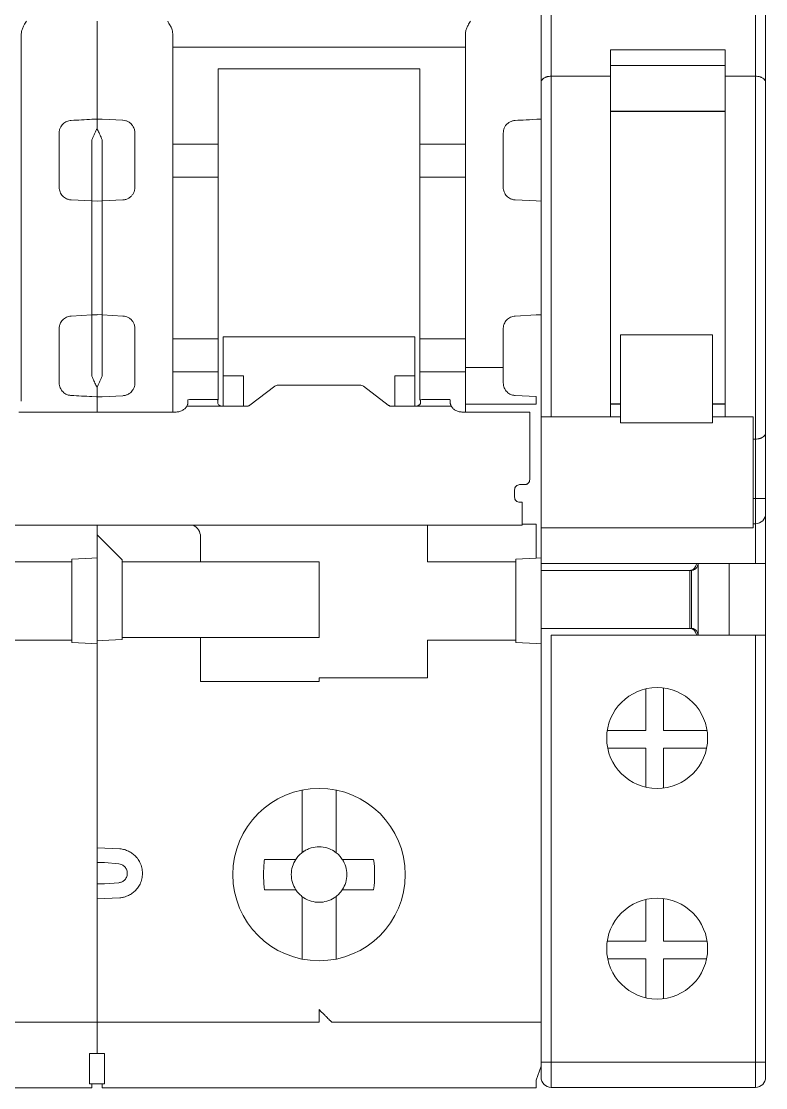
# Model space of a CAD drawing. Header units: millimetres. Extents: x 4137 to 6698, y 1400 to 3585.
# Drawn here: x 4532.62 to 4562.12, y 2976.75 to 3019.04 of the extents above; entities that cross this region are included whole.
import ezdxf

# ---------------------------------------------------------------- set-up
doc = ezdxf.new("R2010")
doc.units = ezdxf.units.MM
doc.layers.add('000-PI-Oprema', color=30, linetype='Continuous', lineweight=5)

msp = doc.modelspace()

# ---------------------------------------------------------------- linework, layer by layer
at = {"layer": '000-PI-Oprema', "color": 0, "linetype": 'ByBlock', "lineweight": 0}
for p, q in [((4553.222, 3016.605), (4553.222, 3043.216)), ((4553.622, 3016.86), (4553.622, 3043.216)), ((4561.722, 3016.86), (4561.722, 3043.216)), ((4562.122, 3043.216), (4562.122, 3016.605)), ((4562.122, 3043.216), (4562.122, 3016.605)), ((4555.972, 3016.86), (4555.972, 3017.901)), ((4560.522, 3017.901), (4555.972, 3017.901)), ((4560.522, 3017.901), (4560.522, 3016.86)), ((4560.522, 3017.285), (4555.972, 3017.285)), ((4553.222, 3003.355), (4553.222, 3016.605)), ((4555.972, 3016.86), (4553.622, 3016.86)), ((4553.622, 3016.86), (4553.622, 3003.355)), ((4555.972, 3016.86), (4555.972, 3003.355)), ((4561.722, 3016.86), (4560.522, 3016.86)), ((4560.522, 3003.355), (4560.522, 3016.86)), ((4561.722, 3002.472), (4561.722, 3016.86)), ((4562.122, 3016.605), (4562.122, 3002.727)), ((4560.522, 3015.472), (4555.972, 3015.472)), ((4560.522, 3015.466), (4555.973, 3015.466)), ((4558.622, 3015.472), (4558.622, 3015.466)), ((4556.372, 3006.607), (4556.372, 3003.109)), ((4560.022, 3006.607), (4556.372, 3006.607)), ((4560.022, 3006.607), (4560.022, 3003.109)), ((4556.373, 3003.86), (4555.972, 3003.86)), ((4555.973, 3003.866), (4556.373, 3003.866)), ((4560.022, 3003.866), (4560.522, 3003.866)), ((4560.522, 3003.86), (4560.022, 3003.86)), ((4553.222, 2977.766), (4553.222, 3003.355)), ((4556.372, 3003.355), (4553.222, 3003.355)), ((4560.022, 3003.109), (4556.372, 3003.109)), ((4561.622, 3003.355), (4560.022, 3003.355)), ((4561.622, 3003.355), (4561.622, 2998.955)), ((4562.122, 3002.727), (4562.122, 3000.116)), ((4561.722, 3002.472), (4561.622, 3002.472)), ((4561.722, 3000.116), (4561.722, 3002.472)), ((4561.622, 3000.116), (4561.722, 3000.116)), ((4562.122, 3000.116), (4561.722, 3000.116)), ((4561.722, 2999.116), (4561.722, 3000.116)), ((4562.122, 3000.116), (4562.122, 2999.516)), ((4562.122, 2999.516), (4562.122, 2997.541)), ((4553.222, 2998.955), (4561.622, 2998.955)), ((4561.622, 2999.116), (4561.722, 2999.116)), ((4561.722, 2997.541), (4561.722, 2999.116)), ((4553.222, 2997.541), (4561.722, 2997.541)), ((4559.449, 2997.541), (4559.449, 2994.691)), ((4560.67, 2997.541), (4560.67, 2994.691)), ((4560.672, 2997.541), (4560.672, 2994.691)), ((4562.122, 2997.541), (4561.722, 2997.541)), ((4562.122, 2997.541), (4562.122, 2994.691)), ((4553.222, 2997.266), (4559.115, 2997.266)), ((4559.115, 2997.266), (4559.187, 2997.266)), ((4559.115, 2997.266), (4559.115, 2994.966)), ((4559.187, 2997.266), (4559.187, 2994.966)), ((4559.201, 2997.266), (4559.187, 2997.266)), ((4559.115, 2994.966), (4553.222, 2994.966)), ((4559.187, 2994.966), (4559.115, 2994.966)), ((4559.201, 2994.966), (4559.187, 2994.966)), ((4553.622, 2994.691), (4561.722, 2994.691)), ((4553.622, 2977.766), (4553.622, 2994.691)), ((4561.722, 2994.691), (4562.122, 2994.691)), ((4561.722, 2977.766), (4561.722, 2994.691)), ((4562.122, 2994.691), (4562.122, 2977.766)), ((4557.371, 2992.564), (4557.371, 2990.916)), ((4558.071, 2992.6), (4558.071, 2990.916)), ((4555.845, 2990.916), (4557.371, 2990.916)), ((4558.071, 2990.916), (4559.8, 2990.916)), ((4557.371, 2990.216), (4555.863, 2990.216)), ((4557.371, 2990.216), (4557.371, 2988.667)), ((4558.071, 2988.631), (4558.071, 2990.216)), ((4559.782, 2990.216), (4558.071, 2990.216)), ((4557.371, 2984.214), (4557.371, 2982.566)), ((4558.071, 2984.25), (4558.071, 2982.566)), ((4555.845, 2982.566), (4557.371, 2982.566)), ((4558.071, 2982.566), (4559.8, 2982.566)), ((4555.863, 2981.866), (4557.371, 2981.866)), ((4557.371, 2981.866), (4557.371, 2980.317)), ((4558.071, 2980.281), (4558.071, 2981.866)), ((4559.782, 2981.866), (4558.071, 2981.866)), ((4553.222, 2977.166), (4553.222, 2977.766)), ((4553.622, 2977.766), (4553.222, 2977.766)), ((4553.622, 2977.766), (4561.722, 2977.766)), ((4553.622, 2976.766), (4553.622, 2977.766)), ((4562.122, 2977.766), (4561.722, 2977.766)), ((4561.722, 2976.766), (4561.722, 2977.766)), ((4562.122, 2977.766), (4562.122, 2977.166)), ((4553.622, 2976.766), (4561.722, 2976.766))]:
    msp.add_line(p, q, dxfattribs=at)
at = {"layer": '000-PI-Oprema', "color": 0, "lineweight": 0}
for p, q in [((4535.622, 3019.036), (4535.622, 3017.794)), ((4535.622, 3017.794), (4535.622, 3015.161)), ((4550.222, 3018.005), (4538.622, 3018.005)), ((4540.422, 3016.334), (4540.422, 3017.159)), ((4548.422, 3017.159), (4540.422, 3017.159)), ((4548.422, 3017.159), (4548.422, 3016.334)), ((4540.422, 3016.334), (4540.422, 3014.17)), ((4548.422, 3014.17), (4548.422, 3016.334)), ((4535.422, 3015.15), (4535.603, 3015.159)), ((4535.668, 3015.16), (4535.64, 3015.161)), ((4535.822, 3015.155), (4535.668, 3015.16)), ((4536.649, 3015.114), (4535.822, 3015.157)), ((4536.649, 3015.114), (4536.649, 3015.108)), ((4553.222, 3014.777), (4553.222, 3011.903)), ((4535.422, 3014.341), (4535.422, 3011.914)), ((4535.822, 3011.912), (4535.822, 3014.343)), ((4538.622, 3014.17), (4540.422, 3014.17)), ((4540.422, 3014.17), (4540.422, 3012.859)), ((4548.422, 3012.859), (4548.422, 3014.17)), ((4548.422, 3014.17), (4550.222, 3014.17)), ((4540.422, 3012.859), (4538.622, 3012.859)), ((4540.422, 3012.859), (4540.422, 3006.447)), ((4548.422, 3006.447), (4548.422, 3012.859)), ((4550.222, 3012.859), (4548.422, 3012.859)), ((4535.422, 3011.914), (4534.596, 3011.957)), ((4535.422, 3011.914), (4535.622, 3011.903)), ((4535.822, 3011.912), (4535.622, 3011.901)), ((4536.649, 3011.955), (4535.822, 3011.912)), ((4552.196, 3011.957), (4553.022, 3011.914)), ((4553.022, 3011.914), (4553.222, 3011.903)), ((4534.596, 3007.35), (4535.422, 3007.393)), ((4535.622, 3007.403), (4535.422, 3007.393)), ((4535.422, 3007.393), (4535.422, 3004.965)), ((4535.622, 3007.405), (4535.822, 3007.395)), ((4535.822, 3007.395), (4536.649, 3007.351)), ((4535.822, 3004.963), (4535.822, 3007.395)), ((4553.022, 3007.393), (4552.196, 3007.35)), ((4553.222, 3007.403), (4553.022, 3007.393)), ((4553.222, 3007.403), (4553.222, 3006.23)), ((4538.622, 3006.447), (4540.422, 3006.447)), ((4540.422, 3006.447), (4540.422, 3005.136)), ((4540.622, 3004.973), (4540.622, 3006.524)), ((4540.622, 3006.524), (4548.222, 3006.524)), ((4548.222, 3006.524), (4548.222, 3004.973)), ((4548.422, 3006.525), (4548.417, 3006.525)), ((4548.422, 3005.136), (4548.422, 3006.447)), ((4548.422, 3006.447), (4550.222, 3006.447)), ((4540.422, 3005.136), (4538.622, 3005.136)), ((4540.422, 3005.136), (4540.422, 3004.033)), ((4548.422, 3004.012), (4548.422, 3005.136)), ((4548.422, 3005.136), (4550.222, 3005.136)), ((4551.722, 3005.303), (4550.222, 3005.303)), ((4540.622, 3004.973), (4541.422, 3004.973)), ((4540.622, 3003.771), (4540.622, 3004.973)), ((4541.422, 3004.973), (4541.422, 3003.771)), ((4547.422, 3004.973), (4548.222, 3004.973)), ((4547.422, 3003.771), (4547.422, 3004.973)), ((4548.222, 3004.973), (4548.222, 3003.771)), ((4541.681, 3003.816), (4542.664, 3004.569)), ((4542.805, 3004.614), (4546.04, 3004.614)), ((4546.181, 3004.569), (4547.164, 3003.816)), ((4535.603, 3004.147), (4535.422, 3004.157)), ((4535.622, 3004.146), (4535.622, 3003.541)), ((4535.668, 3004.146), (4535.822, 3004.151)), ((4535.822, 3004.149), (4536.649, 3004.192)), ((4535.822, 3004.151), (4535.822, 3004.149)), ((4538.622, 3003.824), (4538.622, 3003.541)), ((4539.222, 3003.948), (4539.222, 3004.026)), ((4540.205, 3004.044), (4539.422, 3004.044)), ((4540.405, 3004.026), (4540.405, 3003.948)), ((4548.439, 3003.948), (4548.439, 3004.026)), ((4549.423, 3004.044), (4548.639, 3004.044)), ((4549.623, 3004.026), (4549.623, 3003.948)), ((4550.222, 3003.553), (4550.222, 3003.976)), ((4553.022, 3003.857), (4550.222, 3003.857)), ((4552.196, 3004.2), (4553.022, 3004.157)), ((4532.523, 3003.541), (4538.722, 3003.541)), ((4539.18, 3003.771), (4540.605, 3003.771)), ((4541.54, 3003.771), (4540.605, 3003.771)), ((4548.239, 3003.771), (4547.305, 3003.771)), ((4549.664, 3003.771), (4548.239, 3003.771)), ((4550.123, 3003.541), (4552.772, 3003.541)), ((4552.772, 3003.541), (4552.772, 3002.929)), ((4552.772, 3000.863), (4552.772, 3002.272)), ((4552.172, 3000.464), (4552.172, 3000.165)), ((4552.572, 3000.664), (4552.372, 3000.664)), ((4553.222, 3000.27), (4553.222, 3000.103)), ((4552.372, 2999.966), (4552.472, 2999.966)), ((4552.472, 2999.877), (4552.472, 2999.966)), ((4553.222, 2999.953), (4553.222, 2997.756)), ((4522.872, 2999.056), (4548.372, 2999.056)), ((4535.622, 2999.056), (4535.622, 2998.679)), ((4548.372, 2999.055), (4552.473, 2999.055)), ((4548.722, 2999.055), (4548.722, 2997.603)), ((4553.022, 2999.103), (4552.472, 2999.103)), ((4553.022, 2999.103), (4553.022, 2997.745)), ((4535.622, 2998.679), (4535.822, 2998.479)), ((4535.622, 2997.756), (4535.622, 2998.679)), ((4535.822, 2998.479), (4536.622, 2997.679)), ((4539.722, 2997.603), (4539.722, 2998.603)), ((4531.522, 2997.603), (4534.622, 2997.603)), ((4534.622, 2997.703), (4535.422, 2997.745)), ((4534.622, 2997.703), (4534.622, 2997.603)), ((4534.622, 2997.603), (4534.622, 2994.503)), ((4535.622, 2997.756), (4535.422, 2997.745)), ((4535.622, 2997.756), (4535.622, 2994.503)), ((4536.622, 2997.679), (4536.622, 2997.603)), ((4536.622, 2997.603), (4539.722, 2997.603)), ((4536.622, 2997.603), (4536.622, 2994.603)), ((4540.122, 2997.603), (4539.722, 2997.603)), ((4544.422, 2997.603), (4540.122, 2997.603)), ((4544.422, 2994.603), (4544.422, 2997.603)), ((4549.122, 2997.603), (4548.722, 2997.603)), ((4549.122, 2997.603), (4552.222, 2997.603)), ((4552.222, 2997.703), (4553.022, 2997.745)), ((4552.222, 2997.603), (4552.222, 2997.703)), ((4552.222, 2994.503), (4552.222, 2997.603)), ((4553.222, 2997.756), (4553.022, 2997.745)), ((4553.222, 2997.756), (4553.222, 2994.351)), ((4562.122, 2995.503), (4562.117, 2995.508)), ((4553.227, 2995.303), (4553.222, 2995.303)), ((4534.622, 2994.503), (4531.522, 2994.503)), ((4534.622, 2994.403), (4534.622, 2994.503)), ((4535.622, 2994.475), (4535.622, 2994.503)), ((4535.622, 2994.475), (4535.822, 2994.485)), ((4536.622, 2994.527), (4535.822, 2994.485)), ((4536.622, 2994.603), (4536.622, 2994.527)), ((4539.722, 2994.603), (4536.622, 2994.603)), ((4539.722, 2992.853), (4539.722, 2994.603)), ((4539.722, 2994.603), (4540.122, 2994.603)), ((4540.122, 2994.603), (4544.422, 2994.603)), ((4549.122, 2994.503), (4548.722, 2994.503)), ((4548.722, 2993.003), (4548.722, 2994.503)), ((4549.122, 2994.503), (4552.222, 2994.503)), ((4552.222, 2994.403), (4552.222, 2994.503)), ((4535.422, 2994.361), (4534.622, 2994.403)), ((4535.422, 2994.361), (4535.622, 2994.351)), ((4535.622, 2994.475), (4535.622, 2994.351)), ((4535.622, 2986.58), (4535.622, 2994.351)), ((4553.022, 2994.361), (4552.222, 2994.403)), ((4553.222, 2994.351), (4553.022, 2994.361)), ((4553.222, 2994.351), (4553.222, 2980.203)), ((4544.422, 2992.853), (4539.722, 2992.853)), ((4544.422, 2993.003), (4544.422, 2992.853)), ((4544.422, 2993.003), (4548.722, 2993.003)), ((4553.222, 2990.703), (4553.227, 2990.703)), ((4562.117, 2990.498), (4562.122, 2990.503)), ((4543.747, 2988.554), (4543.747, 2988.479)), ((4543.747, 2988.479), (4543.747, 2986.359)), ((4545.097, 2988.479), (4545.097, 2988.554)), ((4545.097, 2986.072), (4545.097, 2988.479)), ((4535.622, 2986.58), (4535.622, 2983.927)), ((4536.532, 2986.224), (4535.622, 2986.263)), ((4535.922, 2985.676), (4536.48, 2985.627)), ((4542.259, 2985.803), (4543.116, 2985.803)), ((4546.586, 2985.803), (4545.729, 2985.803)), ((4535.922, 2984.831), (4536.48, 2984.88)), ((4543.116, 2984.603), (4542.259, 2984.603)), ((4546.586, 2984.603), (4545.729, 2984.603)), ((4535.622, 2984.244), (4536.532, 2984.282)), ((4535.622, 2980.203), (4535.622, 2983.927)), ((4543.747, 2984.047), (4543.747, 2981.927)), ((4545.097, 2981.927), (4545.097, 2984.047)), ((4543.747, 2981.927), (4543.747, 2981.852)), ((4545.097, 2981.852), (4545.097, 2981.927)), ((4535.622, 2980.203), (4535.622, 2978.103)), ((4553.222, 2980.203), (4553.222, 2977.603)), ((4535.622, 2979.353), (4527.322, 2979.353)), ((4544.422, 2979.353), (4535.622, 2979.353)), ((4553.222, 2979.353), (4544.922, 2979.353)), ((4535.922, 2978.103), (4535.322, 2978.103)), ((4553.222, 2977.603), (4553.022, 2977.053)), ((4535.422, 2976.753), (4530.642, 2976.753)), ((4535.422, 2976.903), (4535.322, 2976.903)), ((4535.822, 2976.903), (4535.422, 2976.903)), ((4535.922, 2976.903), (4535.822, 2976.903)), ((4540.622, 2976.753), (4535.822, 2976.753)), ((4540.622, 2976.753), (4548.242, 2976.753)), ((4553.022, 2976.753), (4548.242, 2976.753))]:
    msp.add_line(p, q, dxfattribs=at)
at = {"layer": '000-PI-Oprema', "color": 0, "linetype": 'ByBlock', "lineweight": 0}
for centre in [(4557.822, 2990.616), (4557.822, 2982.266)]:
    msp.add_circle(centre, 2, dxfattribs=at)
at = {"layer": '000-PI-Oprema', "color": 0, "lineweight": 0}
msp.add_circle((4544.422, 2985.203), 3.418, dxfattribs=at)
at = {"layer": '000-PI-Oprema', "color": 0, "linetype": 'ByBlock', "lineweight": 0}
for centre, start, end in [((4561.722, 2999.516), 270, 0), ((4553.622, 2977.166), 180, 270), ((4561.722, 2977.166), 270, 0)]:
    msp.add_arc(centre, 0.4, start, end, dxfattribs=at)
at = {"layer": '000-PI-Oprema', "color": 0, "lineweight": 0}
for centre, radius, start, end in [((4539.222, 2998.603), 0.5, 0, 64.7859), ((4544.422, 2985.203), 1.1, 123.0557, 133.0681), ((4544.422, 2985.203), 1.1, 46.9319, 56.9443), ((4544.422, 2985.203), 1.1, 136.9319, 146.9443), ((4544.422, 2985.203), 1.1, 135, 136.9319), ((4544.422, 2985.203), 1.1, 133.0681, 135), ((4544.422, 2985.203), 1.1, 45, 46.9319), ((4544.422, 2985.203), 1.1, 43.0681, 45), ((4544.422, 2985.203), 1.1, 33.0557, 43.0681), ((4544.422, 2985.203), 1.1, 213.0557, 223.0681), ((4544.422, 2985.203), 1.1, 223.0681, 225), ((4544.422, 2985.203), 1.1, 225, 226.9319), ((4544.422, 2985.203), 1.1, 226.9319, 236.9443), ((4544.422, 2985.203), 1.1, 303.0557, 313.0681), ((4544.422, 2985.203), 1.1, 313.0681, 315), ((4544.422, 2985.203), 1.1, 315, 316.9319), ((4544.422, 2985.203), 1.1, 316.9319, 326.9443)]:
    msp.add_arc(centre, radius, start, end, dxfattribs=at)
for points, knots in [([(4532.622, 3018.546), (4532.623, 3018.567), (4532.626, 3018.611), (4532.64, 3018.677), (4532.662, 3018.743), (4532.691, 3018.81), (4532.742, 3018.909), (4532.789, 3018.984), (4532.822, 3019.036)], [0, 0, 0, 0, 0.117446, 0.242847, 0.378002, 0.506391, 0.652474, 1, 1, 1, 1]), ([(4538.422, 3019.036), (4538.456, 3018.983), (4538.503, 3018.909), (4538.555, 3018.809), (4538.588, 3018.732), (4538.616, 3018.645), (4538.62, 3018.578), (4538.622, 3018.546)], [0, 0, 0, 0, 0.350596, 0.493868, 0.625405, 0.821427, 1, 1, 1, 1]), ([(4550.222, 3018.546), (4550.223, 3018.567), (4550.226, 3018.611), (4550.24, 3018.677), (4550.262, 3018.743), (4550.291, 3018.81), (4550.342, 3018.909), (4550.389, 3018.984), (4550.422, 3019.036)], [0, 0, 0, 0, 0.117336, 0.242611, 0.377617, 0.505972, 0.652001, 1, 1, 1, 1]), ([(4553.222, 3019.036), (4553.222, 3019.004), (4553.222, 3018.94), (4553.222, 3018.844), (4553.222, 3018.749), (4553.222, 3018.622), (4553.222, 3018.465), (4553.222, 3018.289), (4553.222, 3018.129), (4553.222, 3017.992), (4553.222, 3017.877), (4553.222, 3017.822), (4553.222, 3017.794)], [0, 0, 0, 0, 0.061391, 0.122427, 0.18342, 0.24468, 0.372209, 0.500076, 0.627605, 0.755472, 0.877481, 1, 1, 1, 1]), ([(4532.622, 3018.392), (4532.622, 3018.402), (4532.622, 3018.421), (4532.622, 3018.457), (4532.622, 3018.498), (4532.622, 3018.53), (4532.622, 3018.546)], [0, 0, 0, 0, 0.251193, 0.5, 0.748807, 1, 1, 1, 1]), ([(4532.622, 3015.33), (4532.622, 3015.414), (4532.622, 3015.58), (4532.622, 3015.822), (4532.622, 3016.056), (4532.622, 3016.284), (4532.622, 3016.504), (4532.622, 3016.717), (4532.622, 3016.922), (4532.622, 3017.186), (4532.622, 3017.496), (4532.622, 3017.832), (4532.622, 3018.135), (4532.622, 3018.306), (4532.622, 3018.392)], [0, 0, 0, 0, 0.062754, 0.125301, 0.187708, 0.250043, 0.312375, 0.374772, 0.437302, 0.500033, 0.625237, 0.749935, 0.874674, 1, 1, 1, 1]), ([(4538.622, 3018.546), (4538.622, 3018.53), (4538.622, 3018.498), (4538.622, 3018.457), (4538.622, 3018.421), (4538.622, 3018.402), (4538.622, 3018.392)], [0, 0, 0, 0, 0.251193, 0.5, 0.748807, 1, 1, 1, 1]), ([(4538.622, 3018.392), (4538.622, 3018.352), (4538.622, 3018.271), (4538.622, 3018.14), (4538.622, 3018), (4538.622, 3017.852), (4538.622, 3017.696), (4538.622, 3017.532), (4538.622, 3017.36), (4538.622, 3017.119), (4538.622, 3016.8), (4538.622, 3016.389), (4538.622, 3015.952), (4538.622, 3015.639), (4538.622, 3015.482)], [0, 0, 0, 0, 0.062736, 0.125281, 0.187695, 0.250043, 0.312387, 0.374792, 0.437318, 0.500031, 0.625212, 0.749931, 0.874692, 1, 1, 1, 1]), ([(4550.222, 3018.392), (4550.222, 3018.402), (4550.222, 3018.421), (4550.222, 3018.457), (4550.222, 3018.498), (4550.222, 3018.53), (4550.222, 3018.546)], [0, 0, 0, 0, 0.251193, 0.5, 0.748807, 1, 1, 1, 1]), ([(4550.222, 3015.33), (4550.222, 3015.414), (4550.222, 3015.58), (4550.222, 3015.822), (4550.222, 3016.056), (4550.222, 3016.284), (4550.222, 3016.504), (4550.222, 3016.717), (4550.222, 3016.922), (4550.222, 3017.186), (4550.222, 3017.496), (4550.222, 3017.832), (4550.222, 3018.135), (4550.222, 3018.306), (4550.222, 3018.392)], [0, 0, 0, 0, 0.062754, 0.125301, 0.187708, 0.250043, 0.312375, 0.374772, 0.437302, 0.500033, 0.625237, 0.749935, 0.874674, 1, 1, 1, 1]), ([(4553.222, 3017.794), (4553.222, 3017.757), (4553.222, 3017.684), (4553.222, 3017.564), (4553.222, 3017.438), (4553.222, 3017.303), (4553.222, 3017.162), (4553.222, 3017.013), (4553.222, 3016.857), (4553.222, 3016.639), (4553.222, 3016.35), (4553.222, 3015.978), (4553.222, 3015.583), (4553.222, 3015.3), (4553.222, 3015.159)], [0, 0, 0, 0, 0.062728, 0.125272, 0.18769, 0.250045, 0.312396, 0.374803, 0.437328, 0.500029, 0.625194, 0.749922, 0.874696, 1, 1, 1, 1]), ([(4532.622, 3013.937), (4532.622, 3014.008), (4532.622, 3014.15), (4532.622, 3014.358), (4532.622, 3014.562), (4532.622, 3014.761), (4532.622, 3014.956), (4532.622, 3015.146), (4532.622, 3015.269), (4532.622, 3015.33)], [0, 0, 0, 0, 0.143512, 0.28637, 0.428834, 0.571166, 0.71363, 0.856488, 1, 1, 1, 1]), ([(4538.622, 3015.482), (4538.622, 3015.418), (4538.622, 3015.291), (4538.622, 3015.092), (4538.622, 3014.889), (4538.622, 3014.682), (4538.622, 3014.47), (4538.622, 3014.253), (4538.622, 3014.031), (4538.622, 3013.88), (4538.622, 3013.805)], [0, 0, 0, 0, 0.12575, 0.250858, 0.375537, 0.5, 0.624463, 0.749142, 0.87425, 1, 1, 1, 1]), ([(4550.222, 3013.937), (4550.222, 3014.008), (4550.222, 3014.15), (4550.222, 3014.358), (4550.222, 3014.562), (4550.222, 3014.761), (4550.222, 3014.956), (4550.222, 3015.146), (4550.222, 3015.269), (4550.222, 3015.33)], [0, 0, 0, 0, 0.143512, 0.28637, 0.428834, 0.571166, 0.71363, 0.856488, 1, 1, 1, 1]), ([(4534.122, 3014.607), (4534.123, 3014.63), (4534.125, 3014.675), (4534.139, 3014.741), (4534.165, 3014.815), (4534.208, 3014.893), (4534.271, 3014.967), (4534.344, 3015.026), (4534.425, 3015.069), (4534.509, 3015.098), (4534.567, 3015.104), (4534.596, 3015.106)], [0, 0, 0, 0, 0.093221, 0.185813, 0.279137, 0.41434, 0.546905, 0.668022, 0.785627, 0.893606, 1, 1, 1, 1]), ([(4535.422, 3014.341), (4535.435, 3014.373), (4535.462, 3014.442), (4535.508, 3014.548), (4535.563, 3014.664), (4535.602, 3014.738), (4535.622, 3014.777)], [0, 0, 0, 0, 0.193415, 0.424448, 0.693252, 1, 1, 1, 1]), ([(4535.822, 3014.343), (4535.81, 3014.375), (4535.785, 3014.438), (4535.746, 3014.529), (4535.706, 3014.616), (4535.664, 3014.7), (4535.637, 3014.752), (4535.622, 3014.778)], [0, 0, 0, 0, 0.194202, 0.390464, 0.589612, 0.792498, 1, 1, 1, 1]), ([(4537.122, 3014.616), (4537.122, 3014.639), (4537.12, 3014.684), (4537.106, 3014.75), (4537.08, 3014.823), (4537.038, 3014.9), (4536.968, 3014.982), (4536.876, 3015.051), (4536.765, 3015.1), (4536.686, 3015.109), (4536.649, 3015.114)], [0, 0, 0, 0, 0.092601, 0.18543, 0.278489, 0.413813, 0.545287, 0.709927, 0.860804, 1, 1, 1, 1]), ([(4552.196, 3015.106), (4552.178, 3015.105), (4552.14, 3015.102), (4552.085, 3015.089), (4552.029, 3015.07), (4551.974, 3015.043), (4551.922, 3015.009), (4551.867, 3014.962), (4551.81, 3014.895), (4551.761, 3014.808), (4551.728, 3014.709), (4551.724, 3014.641), (4551.722, 3014.607)], [0, 0, 0, 0, 0.067869, 0.138425, 0.211987, 0.288836, 0.369219, 0.453352, 0.573685, 0.721104, 0.860335, 1, 1, 1, 1]), ([(4551.722, 3014.607), (4551.722, 3014.541), (4551.722, 3014.41), (4551.722, 3014.209), (4551.722, 3014.072), (4551.722, 3014.004)], [0, 0, 0, 0, 0.333419, 0.666581, 1, 1, 1, 1]), ([(4532.622, 3005.37), (4532.622, 3005.484), (4532.622, 3005.711), (4532.622, 3006.057), (4532.622, 3006.405), (4532.622, 3006.755), (4532.622, 3007.108), (4532.622, 3007.705), (4532.622, 3008.553), (4532.622, 3009.653), (4532.622, 3010.753), (4532.622, 3011.72), (4532.622, 3012.552), (4532.622, 3013.252), (4532.622, 3013.708), (4532.622, 3013.937)], [0, 0, 0, 0, 0.041431, 0.082793, 0.124119, 0.165441, 0.206793, 0.248207, 0.374079, 0.500012, 0.625883, 0.751817, 0.834548, 0.917188, 1, 1, 1, 1]), ([(4550.222, 3005.37), (4550.222, 3005.484), (4550.222, 3005.711), (4550.222, 3006.057), (4550.222, 3006.405), (4550.222, 3006.755), (4550.222, 3007.108), (4550.222, 3007.705), (4550.222, 3008.553), (4550.222, 3009.653), (4550.222, 3010.753), (4550.222, 3011.72), (4550.222, 3012.552), (4550.222, 3013.252), (4550.222, 3013.708), (4550.222, 3013.937)], [0, 0, 0, 0, 0.041431, 0.082793, 0.124119, 0.165441, 0.206793, 0.248207, 0.374079, 0.500012, 0.625883, 0.751817, 0.834548, 0.917188, 1, 1, 1, 1]), ([(4551.722, 3014.004), (4551.722, 3013.902), (4551.722, 3013.699), (4551.722, 3013.392), (4551.722, 3013.082), (4551.722, 3012.77), (4551.722, 3012.561), (4551.722, 3012.456)], [0, 0, 0, 0, 0.200123, 0.400061, 0.599939, 0.799877, 1, 1, 1, 1]), ([(4538.622, 3013.805), (4538.622, 3013.694), (4538.622, 3013.472), (4538.622, 3013.137), (4538.622, 3012.799), (4538.622, 3012.459), (4538.622, 3012.117), (4538.622, 3011.538), (4538.622, 3010.717), (4538.622, 3009.653), (4538.622, 3008.589), (4538.622, 3007.653), (4538.622, 3006.847), (4538.622, 3006.168), (4538.622, 3005.724), (4538.622, 3005.502)], [0, 0, 0, 0, 0.041447, 0.082829, 0.124176, 0.16552, 0.206891, 0.248321, 0.374134, 0.500011, 0.625824, 0.751702, 0.834467, 0.91715, 1, 1, 1, 1]), ([(4534.596, 3011.957), (4534.575, 3011.959), (4534.534, 3011.962), (4534.473, 3011.978), (4534.404, 3012.004), (4534.331, 3012.046), (4534.259, 3012.108), (4534.2, 3012.183), (4534.156, 3012.268), (4534.128, 3012.36), (4534.124, 3012.424), (4534.122, 3012.456)], [0, 0, 0, 0, 0.082209, 0.16366, 0.245689, 0.369303, 0.493372, 0.618767, 0.744744, 0.872104, 1, 1, 1, 1]), ([(4536.649, 3011.955), (4536.669, 3011.957), (4536.71, 3011.96), (4536.771, 3011.976), (4536.829, 3011.998), (4536.885, 3012.027), (4536.937, 3012.064), (4536.996, 3012.118), (4537.058, 3012.2), (4537.111, 3012.317), (4537.119, 3012.407), (4537.122, 3012.454)], [0, 0, 0, 0, 0.080411, 0.161533, 0.243405, 0.326066, 0.409552, 0.493901, 0.642123, 0.810797, 1, 1, 1, 1]), ([(4552.196, 3011.957), (4552.175, 3011.959), (4552.134, 3011.962), (4552.073, 3011.978), (4552.004, 3012.004), (4551.931, 3012.046), (4551.859, 3012.108), (4551.8, 3012.183), (4551.756, 3012.268), (4551.728, 3012.36), (4551.724, 3012.424), (4551.722, 3012.456)], [0, 0, 0, 0, 0.082209, 0.16366, 0.245689, 0.369303, 0.493372, 0.618767, 0.744744, 0.872104, 1, 1, 1, 1]), ([(4535.422, 3011.914), (4535.422, 3011.807), (4535.422, 3011.593), (4535.422, 3011.271), (4535.422, 3010.949), (4535.422, 3010.626), (4535.422, 3010.302), (4535.422, 3009.978), (4535.422, 3009.572), (4535.422, 3009.085), (4535.422, 3008.519), (4535.422, 3007.954), (4535.422, 3007.58), (4535.422, 3007.393)], [0, 0, 0, 0, 0.071556, 0.142997, 0.214365, 0.285706, 0.357065, 0.428486, 0.500013, 0.625062, 0.749916, 0.874816, 1, 1, 1, 1]), ([(4553.222, 3011.903), (4553.222, 3011.797), (4553.222, 3011.584), (4553.222, 3011.264), (4553.222, 3010.944), (4553.222, 3010.622), (4553.222, 3010.3), (4553.222, 3009.977), (4553.222, 3009.572), (4553.222, 3009.087), (4553.222, 3008.523), (4553.222, 3007.961), (4553.222, 3007.589), (4553.222, 3007.403)], [0, 0, 0, 0, 0.071572, 0.143012, 0.214372, 0.285701, 0.357051, 0.428472, 0.500015, 0.625079, 0.749917, 0.8748, 1, 1, 1, 1]), ([(4534.122, 3006.85), (4534.123, 3006.872), (4534.125, 3006.914), (4534.137, 3006.977), (4534.161, 3007.047), (4534.2, 3007.123), (4534.259, 3007.198), (4534.331, 3007.26), (4534.413, 3007.307), (4534.502, 3007.34), (4534.565, 3007.346), (4534.596, 3007.35)], [0, 0, 0, 0, 0.085573, 0.170275, 0.255463, 0.381339, 0.506835, 0.630803, 0.754517, 0.877108, 1, 1, 1, 1]), ([(4537.122, 3006.852), (4537.121, 3006.876), (4537.119, 3006.924), (4537.104, 3006.991), (4537.082, 3007.053), (4537.053, 3007.108), (4537.021, 3007.156), (4536.968, 3007.217), (4536.888, 3007.282), (4536.773, 3007.336), (4536.69, 3007.346), (4536.649, 3007.351)], [0, 0, 0, 0, 0.097376, 0.189595, 0.276665, 0.358598, 0.435408, 0.507112, 0.674555, 0.83875, 1, 1, 1, 1]), ([(4551.722, 3006.85), (4551.723, 3006.872), (4551.725, 3006.914), (4551.737, 3006.977), (4551.761, 3007.047), (4551.8, 3007.123), (4551.859, 3007.198), (4551.931, 3007.26), (4552.013, 3007.307), (4552.102, 3007.34), (4552.165, 3007.346), (4552.196, 3007.35)], [0, 0, 0, 0, 0.085573, 0.170275, 0.255463, 0.381339, 0.506835, 0.630803, 0.754517, 0.877108, 1, 1, 1, 1]), ([(4551.722, 3006.85), (4551.722, 3006.745), (4551.722, 3006.536), (4551.722, 3006.224), (4551.722, 3005.915), (4551.722, 3005.607), (4551.722, 3005.404), (4551.722, 3005.303)], [0, 0, 0, 0, 0.200123, 0.400061, 0.599939, 0.799877, 1, 1, 1, 1]), ([(4553.222, 3006.253), (4553.222, 3006.239), (4553.222, 3006.211), (4553.222, 3005.989), (4553.222, 3005.641), (4553.222, 3005.183), (4553.222, 3004.801), (4553.222, 3004.529)], [0, 0, 0, 0, 0.201961, 0.403921, 0.605881, 0.807842, 1, 1, 1, 1]), ([(4538.622, 3005.502), (4538.622, 3005.426), (4538.622, 3005.275), (4538.622, 3005.054), (4538.622, 3004.837), (4538.622, 3004.624), (4538.622, 3004.417), (4538.622, 3004.214), (4538.622, 3004.016), (4538.622, 3003.888), (4538.622, 3003.824)], [0, 0, 0, 0, 0.12575, 0.250858, 0.375537, 0.5, 0.624463, 0.749142, 0.87425, 1, 1, 1, 1]), ([(4532.622, 3003.976), (4532.622, 3004.037), (4532.622, 3004.16), (4532.622, 3004.35), (4532.622, 3004.545), (4532.622, 3004.744), (4532.622, 3004.948), (4532.622, 3005.156), (4532.622, 3005.298), (4532.622, 3005.37)], [0, 0, 0, 0, 0.143512, 0.28637, 0.428834, 0.571166, 0.71363, 0.856488, 1, 1, 1, 1]), ([(4550.222, 3003.976), (4550.222, 3004.037), (4550.222, 3004.16), (4550.222, 3004.35), (4550.222, 3004.545), (4550.222, 3004.744), (4550.222, 3004.948), (4550.222, 3005.156), (4550.222, 3005.298), (4550.222, 3005.37)], [0, 0, 0, 0, 0.143512, 0.28637, 0.428834, 0.571166, 0.71363, 0.856488, 1, 1, 1, 1]), ([(4551.722, 3005.303), (4551.722, 3005.234), (4551.722, 3005.098), (4551.722, 3004.896), (4551.722, 3004.765), (4551.722, 3004.699)], [0, 0, 0, 0, 0.333419, 0.666581, 1, 1, 1, 1]), ([(4534.596, 3004.2), (4534.577, 3004.202), (4534.539, 3004.205), (4534.482, 3004.218), (4534.417, 3004.241), (4534.344, 3004.28), (4534.271, 3004.34), (4534.208, 3004.414), (4534.16, 3004.501), (4534.128, 3004.597), (4534.124, 3004.665), (4534.122, 3004.699)], [0, 0, 0, 0, 0.070996, 0.142095, 0.214573, 0.332083, 0.453298, 0.585758, 0.72107, 0.860537, 1, 1, 1, 1]), ([(4535.422, 3004.965), (4535.435, 3004.934), (4535.46, 3004.87), (4535.499, 3004.779), (4535.539, 3004.692), (4535.58, 3004.607), (4535.608, 3004.556), (4535.622, 3004.529)], [0, 0, 0, 0, 0.1942, 0.390457, 0.5896, 0.792488, 1, 1, 1, 1]), ([(4535.822, 3004.963), (4535.81, 3004.932), (4535.783, 3004.863), (4535.737, 3004.757), (4535.682, 3004.641), (4535.643, 3004.567), (4535.622, 3004.528)], [0, 0, 0, 0, 0.193384, 0.424408, 0.693222, 1, 1, 1, 1]), ([(4536.649, 3004.192), (4536.667, 3004.194), (4536.705, 3004.197), (4536.761, 3004.21), (4536.817, 3004.23), (4536.871, 3004.256), (4536.924, 3004.291), (4536.981, 3004.34), (4537.044, 3004.414), (4537.091, 3004.507), (4537.118, 3004.604), (4537.121, 3004.661), (4537.122, 3004.69)], [0, 0, 0, 0, 0.068374, 0.139376, 0.213318, 0.290476, 0.371092, 0.45538, 0.587276, 0.76147, 0.88059, 1, 1, 1, 1]), ([(4552.196, 3004.2), (4552.177, 3004.202), (4552.139, 3004.205), (4552.082, 3004.218), (4552.017, 3004.241), (4551.944, 3004.28), (4551.871, 3004.34), (4551.808, 3004.414), (4551.76, 3004.501), (4551.728, 3004.597), (4551.724, 3004.665), (4551.722, 3004.699)], [0, 0, 0, 0, 0.070997, 0.142096, 0.214572, 0.332081, 0.453288, 0.585757, 0.721078, 0.860541, 1, 1, 1, 1]), ([(4539.222, 3003.898), (4539.222, 3003.889), (4539.221, 3003.872), (4539.213, 3003.841), (4539.2, 3003.807), (4539.187, 3003.783), (4539.18, 3003.771)], [0, 0, 0, 0, 0.256458, 0.506841, 0.753776, 1, 1, 1, 1]), ([(4539.222, 3004.026), (4539.222, 3004.031), (4539.244, 3004.035), (4539.318, 3004.042), (4539.37, 3004.044), (4539.422, 3004.044)], [0, 0, 0, 0, 0.5, 0.5, 1, 1, 1, 1]), ([(4540.405, 3004.026), (4540.405, 3004.028), (4540.403, 3004.03), (4540.392, 3004.033), (4540.373, 3004.036), (4540.34, 3004.04), (4540.285, 3004.043), (4540.232, 3004.044), (4540.205, 3004.044)], [0, 0, 0, 0, 0.128148, 0.251094, 0.373747, 0.501054, 0.748354, 1, 1, 1, 1]), ([(4540.605, 3003.771), (4540.592, 3003.772), (4540.565, 3003.773), (4540.527, 3003.782), (4540.492, 3003.796), (4540.452, 3003.82), (4540.413, 3003.858), (4540.408, 3003.884), (4540.405, 3003.898)], [0, 0, 0, 0, 0.128818, 0.251822, 0.37424, 0.501366, 0.746636, 1, 1, 1, 1]), ([(4541.681, 3003.816), (4541.671, 3003.809), (4541.651, 3003.796), (4541.617, 3003.782), (4541.579, 3003.773), (4541.553, 3003.772), (4541.54, 3003.771)], [0, 0, 0, 0, 0.25487, 0.5, 0.74513, 1, 1, 1, 1]), ([(4547.305, 3003.771), (4547.292, 3003.772), (4547.266, 3003.773), (4547.228, 3003.782), (4547.193, 3003.796), (4547.174, 3003.809), (4547.164, 3003.816)], [0, 0, 0, 0, 0.25487, 0.5, 0.74513, 1, 1, 1, 1]), ([(4548.439, 3003.898), (4548.439, 3003.891), (4548.438, 3003.878), (4548.427, 3003.857), (4548.408, 3003.835), (4548.375, 3003.808), (4548.32, 3003.778), (4548.266, 3003.773), (4548.239, 3003.771)], [0, 0, 0, 0, 0.130698, 0.254597, 0.376443, 0.501216, 0.749391, 1, 1, 1, 1]), ([(4548.439, 3004.026), (4548.439, 3004.031), (4548.461, 3004.035), (4548.535, 3004.042), (4548.587, 3004.044), (4548.639, 3004.044)], [0, 0, 0, 0, 0.5, 0.5, 1, 1, 1, 1]), ([(4549.623, 3004.026), (4549.622, 3004.028), (4549.62, 3004.03), (4549.609, 3004.033), (4549.59, 3004.036), (4549.557, 3004.04), (4549.502, 3004.043), (4549.449, 3004.044), (4549.423, 3004.044)], [0, 0, 0, 0, 0.128148, 0.251094, 0.373747, 0.501054, 0.748354, 1, 1, 1, 1]), ([(4549.664, 3003.771), (4549.658, 3003.783), (4549.645, 3003.807), (4549.632, 3003.841), (4549.624, 3003.872), (4549.623, 3003.889), (4549.623, 3003.898)], [0, 0, 0, 0, 0.246224, 0.493159, 0.743542, 1, 1, 1, 1]), ([(4553.222, 3004.147), (4553.222, 3004.076), (4553.222, 3003.934), (4553.222, 3003.727), (4553.222, 3003.526), (4553.222, 3003.331), (4553.222, 3003.142), (4553.222, 3002.96), (4553.222, 3002.783), (4553.222, 3002.556), (4553.222, 3002.29), (4553.222, 3002), (4553.222, 3001.737), (4553.222, 3001.587), (4553.222, 3001.512)], [0, 0, 0, 0, 0.062728, 0.125272, 0.18769, 0.250045, 0.312396, 0.374803, 0.437328, 0.500029, 0.625194, 0.749922, 0.874696, 1, 1, 1, 1]), ([(4539.18, 3003.771), (4539.17, 3003.754), (4539.148, 3003.721), (4539.105, 3003.676), (4539.055, 3003.637), (4538.978, 3003.592), (4538.868, 3003.55), (4538.771, 3003.544), (4538.722, 3003.541)], [0, 0, 0, 0, 0.126929, 0.250928, 0.374602, 0.500576, 0.748126, 1, 1, 1, 1]), ([(4550.123, 3003.541), (4550.098, 3003.542), (4550.05, 3003.544), (4549.979, 3003.556), (4549.911, 3003.576), (4549.828, 3003.612), (4549.733, 3003.673), (4549.688, 3003.738), (4549.664, 3003.771)], [0, 0, 0, 0, 0.126929, 0.250928, 0.374602, 0.500576, 0.748126, 1, 1, 1, 1]), ([(4553.222, 3001.512), (4553.222, 3001.499), (4553.222, 3001.472), (4553.222, 3001.425), (4553.222, 3001.372), (4553.222, 3001.292), (4553.222, 3001.177), (4553.222, 3001.017), (4553.222, 3000.841), (4553.222, 3000.655), (4553.222, 3000.463), (4553.222, 3000.335), (4553.222, 3000.27)], [0, 0, 0, 0, 0.061391, 0.122427, 0.18342, 0.24468, 0.372209, 0.500076, 0.627605, 0.755472, 0.877481, 1, 1, 1, 1]), ([(4552.572, 3000.664), (4552.586, 3000.664), (4552.612, 3000.666), (4552.65, 3000.677), (4552.684, 3000.696), (4552.724, 3000.729), (4552.764, 3000.784), (4552.77, 3000.836), (4552.772, 3000.863)], [0, 0, 0, 0, 0.128148, 0.251094, 0.373747, 0.501054, 0.748354, 1, 1, 1, 1]), ([(4552.372, 3000.664), (4552.32, 3000.664), (4552.268, 3000.642), (4552.194, 3000.568), (4552.172, 3000.516), (4552.172, 3000.464)], [0, 0, 0, 0, 0.5, 0.5, 1, 1, 1, 1]), ([(4552.172, 3000.165), (4552.172, 3000.113), (4552.194, 3000.061), (4552.268, 2999.988), (4552.32, 2999.966), (4552.372, 2999.966)], [0, 0, 0, 0, 0.5, 0.5, 1, 1, 1, 1]), ([(4553.222, 3000.103), (4553.222, 3000.09), (4553.222, 3000.064), (4553.222, 3000.027), (4553.222, 2999.991), (4553.222, 2999.959), (4553.222, 2999.955), (4553.222, 2999.953)], [0, 0, 0, 0, 0.169382, 0.332374, 0.500748, 0.7482, 1, 1, 1, 1]), ([(4552.472, 2999.877), (4552.472, 2999.76), (4552.472, 2999.527), (4552.472, 2999.25), (4552.472, 2999.078), (4552.472, 2999.07), (4552.473, 2999.055)], [0, 0, 0, 0, 0.264619, 0.529237, 0.793855, 1, 1, 1, 1]), ([(4536.532, 2986.224), (4536.563, 2986.221), (4536.623, 2986.214), (4536.711, 2986.193), (4536.822, 2986.157), (4536.95, 2986.094), (4537.095, 2985.989), (4537.226, 2985.851), (4537.335, 2985.675), (4537.406, 2985.473), (4537.43, 2985.253), (4537.407, 2985.034), (4537.335, 2984.832), (4537.227, 2984.655), (4537.096, 2984.517), (4536.951, 2984.412), (4536.808, 2984.344), (4536.668, 2984.299), (4536.578, 2984.288), (4536.532, 2984.282)], [0, 0, 0, 0, 0.031513, 0.062834, 0.094232, 0.152293, 0.210532, 0.279327, 0.348301, 0.424071, 0.50002, 0.57579, 0.651739, 0.720534, 0.789508, 0.847569, 0.905809, 0.95275, 1, 1, 1, 1]), ([(4545.022, 2986.125), (4544.933, 2986.183), (4544.836, 2986.228), (4544.633, 2986.288), (4544.529, 2986.303), (4544.317, 2986.303), (4544.212, 2986.288), (4544.06, 2986.243), (4544.01, 2986.224), (4543.938, 2986.191), (4543.914, 2986.179), (4543.879, 2986.16), (4543.868, 2986.153), (4543.851, 2986.143), (4543.842, 2986.138), (4543.834, 2986.132), (4543.828, 2986.129), (4543.824, 2986.128), (4543.822, 2986.125)], [0, 0, 0, 0, 0.25, 0.25, 0.5, 0.5, 0.75, 0.75, 0.875, 0.875, 0.9375, 0.9375, 0.96875, 0.96875, 0.984375, 0.992187, 0.992187, 1, 1, 1, 1]), ([(4535.622, 2985.676), (4535.622, 2985.676), (4535.652, 2985.676), (4535.769, 2985.676), (4535.852, 2985.676), (4535.922, 2985.676)], [0, 0, 0, 0, 0.5, 0.5, 1, 1, 1, 1]), ([(4536.48, 2984.88), (4536.5, 2984.882), (4536.539, 2984.887), (4536.594, 2984.906), (4536.646, 2984.933), (4536.698, 2984.971), (4536.747, 2985.023), (4536.803, 2985.115), (4536.836, 2985.253), (4536.803, 2985.392), (4536.747, 2985.483), (4536.685, 2985.548), (4536.596, 2985.607), (4536.519, 2985.62), (4536.48, 2985.627)], [0, 0, 0, 0, 0.053559, 0.105722, 0.157796, 0.211095, 0.279916, 0.349203, 0.500308, 0.651412, 0.720233, 0.789521, 0.894347, 1, 1, 1, 1]), ([(4542.259, 2985.803), (4542.235, 2985.604), (4542.222, 2985.404), (4542.222, 2985.103), (4542.225, 2985.003), (4542.235, 2984.853), (4542.238, 2984.803), (4542.245, 2984.728), (4542.249, 2984.69), (4542.254, 2984.647), (4542.256, 2984.625), (4542.257, 2984.616), (4542.258, 2984.609), (4542.26, 2984.606), (4542.259, 2984.603)], [0, 0, 0, 0, 0.5, 0.5, 0.75, 0.75, 0.875, 0.875, 0.9375, 0.96875, 0.984375, 0.992188, 0.992188, 1, 1, 1, 1]), ([(4543.501, 2985.803), (4543.384, 2985.625), (4543.323, 2985.417), (4543.322, 2984.991), (4543.384, 2984.782), (4543.501, 2984.603)], [0, 0, 0, 0, 0.5, 0.5, 1, 1, 1, 1]), ([(4545.344, 2984.603), (4545.461, 2984.782), (4545.522, 2984.991), (4545.523, 2985.414), (4545.461, 2985.625), (4545.345, 2985.803)], [0, 0, 0, 0, 0.5, 0.5, 1, 1, 1, 1]), ([(4535.622, 2984.831), (4535.622, 2984.831), (4535.655, 2984.831), (4535.766, 2984.831), (4535.844, 2984.831), (4535.922, 2984.831)], [0, 0, 0, 0, 0.5, 0.5, 1, 1, 1, 1]), ([(4543.822, 2984.281), (4544.001, 2984.165), (4544.208, 2984.104), (4544.633, 2984.103), (4544.844, 2984.165), (4545.022, 2984.281)], [0, 0, 0, 0, 0.5, 0.5, 1, 1, 1, 1]), ([(4544.422, 2979.853), (4544.422, 2979.832), (4544.422, 2979.79), (4544.422, 2979.728), (4544.422, 2979.656), (4544.422, 2979.577), (4544.422, 2979.498), (4544.422, 2979.432), (4544.422, 2979.387), (4544.422, 2979.358), (4544.422, 2979.355), (4544.422, 2979.353)], [0, 0, 0, 0, 0.080758, 0.160392, 0.240099, 0.368585, 0.500066, 0.628554, 0.760036, 0.877963, 1, 1, 1, 1]), ([(4544.422, 2979.853), (4544.443, 2979.833), (4544.481, 2979.795), (4544.533, 2979.742), (4544.576, 2979.699), (4544.634, 2979.642), (4544.701, 2979.574), (4544.778, 2979.498), (4544.841, 2979.435), (4544.887, 2979.388), (4544.917, 2979.359), (4544.921, 2979.355), (4544.922, 2979.353)], [0, 0, 0, 0, 0.090531, 0.16862, 0.234268, 0.287481, 0.430984, 0.554468, 0.680793, 0.795506, 0.900919, 1, 1, 1, 1]), ([(4535.322, 2976.903), (4535.322, 2976.952), (4535.322, 2977.017), (4535.322, 2977.281), (4535.322, 2977.541), (4535.322, 2978.103)], [0.2858647, 0.2858647, 0.2858647, 0.2858647, 0.5, 0.5, 1, 1, 1, 1]), ([(4535.922, 2976.903), (4535.922, 2976.922), (4535.922, 2976.977), (4535.922, 2977.091), (4535.922, 2977.25), (4535.922, 2977.428), (4535.922, 2977.614), (4535.922, 2977.74), (4535.922, 2978.103)], [0.287427, 0.287427, 0.287427, 0.287427, 0.3699948, 0.5001298, 0.629921, 0.7600558, 0.879771, 1, 1, 1, 1]), ([(4535.422, 2976.753), (4535.422, 2976.762), (4535.422, 2976.779), (4535.422, 2976.847), (4535.422, 2976.902), (4535.422, 2976.903)], [0, 0, 0, 0, 0.494587, 0.989166, 1, 1, 1, 1]), ([(4535.822, 2976.903), (4535.822, 2976.902), (4535.822, 2976.847), (4535.822, 2976.779), (4535.822, 2976.762), (4535.822, 2976.753)], [0, 0, 0, 0, 0.010834, 0.505413, 1, 1, 1, 1]), ([(4553.022, 2976.753), (4553.022, 2976.753), (4553.022, 2976.807), (4553.022, 2976.944), (4553.022, 2976.996), (4553.022, 2977.053)], [0, 0, 0, 0, 0.5, 0.5, 0.737757, 0.737757, 0.737757, 0.737757])]:
    msp.add_open_spline(points, degree=3, knots=knots, dxfattribs=at)
at = {"layer": '000-PI-Oprema', "color": 0, "linetype": 'ByBlock', "lineweight": 0}
for points, knots in [([(4553.222, 3016.605), (4553.222, 3016.609), (4553.223, 3016.613), (4553.223, 3016.62), (4553.224, 3016.632), (4553.227, 3016.644), (4553.233, 3016.667), (4553.24, 3016.682), (4553.253, 3016.704), (4553.258, 3016.711), (4553.269, 3016.725), (4553.281, 3016.739), (4553.295, 3016.753), (4553.31, 3016.766), (4553.319, 3016.772), (4553.345, 3016.79), (4553.365, 3016.801), (4553.397, 3016.816), (4553.409, 3016.821), (4553.433, 3016.83), (4553.457, 3016.838), (4553.483, 3016.844), (4553.503, 3016.848), (4553.51, 3016.85), (4553.524, 3016.852), (4553.531, 3016.853), (4553.565, 3016.858), (4553.593, 3016.86), (4553.622, 3016.86)], [0, 0, 0, 0, 0.03125, 0.03125, 0.0625, 0.125, 0.125, 0.25, 0.25, 0.3125, 0.3125, 0.375, 0.4375, 0.4375, 0.5, 0.5, 0.625, 0.625, 0.6875, 0.6875, 0.75, 0.8125, 0.8125, 0.84375, 0.84375, 0.875, 0.875, 1, 1, 1, 1]), ([(4561.722, 3016.86), (4561.751, 3016.86), (4561.78, 3016.858), (4561.814, 3016.853), (4561.821, 3016.852), (4561.835, 3016.85), (4561.842, 3016.848), (4561.862, 3016.844), (4561.888, 3016.838), (4561.912, 3016.83), (4561.936, 3016.821), (4561.947, 3016.816), (4561.98, 3016.801), (4562, 3016.79), (4562.026, 3016.772), (4562.034, 3016.766), (4562.05, 3016.753), (4562.064, 3016.739), (4562.076, 3016.725), (4562.087, 3016.711), (4562.092, 3016.704), (4562.105, 3016.682), (4562.112, 3016.667), (4562.118, 3016.644), (4562.121, 3016.632), (4562.122, 3016.62), (4562.122, 3016.613), (4562.122, 3016.609), (4562.122, 3016.605)], [0, 0, 0, 0, 0.125, 0.125, 0.15625, 0.15625, 0.1875, 0.1875, 0.25, 0.3125, 0.3125, 0.375, 0.375, 0.5, 0.5, 0.5625, 0.5625, 0.625, 0.6875, 0.6875, 0.75, 0.75, 0.875, 0.875, 0.9375, 0.96875, 0.96875, 1, 1, 1, 1]), ([(4561.722, 3002.472), (4561.751, 3002.472), (4561.78, 3002.474), (4561.814, 3002.479), (4561.821, 3002.48), (4561.835, 3002.482), (4561.842, 3002.483), (4561.862, 3002.488), (4561.888, 3002.494), (4561.912, 3002.502), (4561.936, 3002.511), (4561.947, 3002.515), (4561.98, 3002.53), (4562, 3002.542), (4562.026, 3002.56), (4562.034, 3002.566), (4562.05, 3002.579), (4562.064, 3002.592), (4562.076, 3002.606), (4562.087, 3002.621), (4562.092, 3002.628), (4562.105, 3002.65), (4562.112, 3002.665), (4562.118, 3002.688), (4562.121, 3002.7), (4562.122, 3002.711), (4562.122, 3002.719), (4562.122, 3002.723), (4562.122, 3002.727)], [0, 0, 0, 0, 0.125, 0.125, 0.15625, 0.15625, 0.1875, 0.1875, 0.25, 0.3125, 0.3125, 0.375, 0.375, 0.5, 0.5, 0.5625, 0.5625, 0.625, 0.6875, 0.6875, 0.75, 0.75, 0.875, 0.875, 0.9375, 0.96875, 0.96875, 1, 1, 1, 1]), ([(4559.122, 2997.266), (4559.141, 2997.266), (4559.182, 2997.272), (4559.244, 2997.302), (4559.299, 2997.349), (4559.344, 2997.411), (4559.37, 2997.477), (4559.378, 2997.522), (4559.379, 2997.541)], [0, 0, 0, 0, 0.175586, 0.351172, 0.526758, 0.702344, 0.87793, 1, 1, 1, 1]), ([(4559.448, 2997.541), (4559.447, 2997.529), (4559.445, 2997.517), (4559.441, 2997.495), (4559.439, 2997.485), (4559.433, 2997.465), (4559.429, 2997.456), (4559.418, 2997.427), (4559.409, 2997.41), (4559.393, 2997.385), (4559.387, 2997.376), (4559.375, 2997.361), (4559.363, 2997.346), (4559.35, 2997.333), (4559.336, 2997.321), (4559.329, 2997.316), (4559.307, 2997.3), (4559.293, 2997.291), (4559.272, 2997.281), (4559.265, 2997.279), (4559.251, 2997.274), (4559.244, 2997.272), (4559.225, 2997.267), (4559.212, 2997.266), (4559.201, 2997.266)], [0, 0, 0, 0, 0.07828, 0.07828, 0.144117, 0.144117, 0.209954, 0.209954, 0.341628, 0.341628, 0.407465, 0.407465, 0.473303, 0.53914, 0.53914, 0.604977, 0.604977, 0.736651, 0.736651, 0.802488, 0.802488, 0.868326, 0.868326, 1, 1, 1, 1]), ([(4559.379, 2994.691), (4559.378, 2994.71), (4559.37, 2994.755), (4559.344, 2994.821), (4559.299, 2994.883), (4559.244, 2994.93), (4559.182, 2994.959), (4559.141, 2994.966), (4559.122, 2994.966)], [0, 0, 0, 0, 0.122057, 0.297646, 0.473234, 0.648823, 0.824411, 1, 1, 1, 1]), ([(4559.201, 2994.966), (4559.212, 2994.966), (4559.225, 2994.964), (4559.244, 2994.96), (4559.251, 2994.958), (4559.265, 2994.953), (4559.272, 2994.95), (4559.293, 2994.94), (4559.307, 2994.932), (4559.329, 2994.916), (4559.336, 2994.911), (4559.349, 2994.898), (4559.363, 2994.885), (4559.375, 2994.871), (4559.387, 2994.855), (4559.393, 2994.847), (4559.409, 2994.822), (4559.418, 2994.804), (4559.429, 2994.776), (4559.433, 2994.766), (4559.439, 2994.747), (4559.441, 2994.737), (4559.445, 2994.715), (4559.447, 2994.703), (4559.448, 2994.691)], [0, 0, 0, 0, 0.131674, 0.131674, 0.197511, 0.197511, 0.263348, 0.263348, 0.395022, 0.395022, 0.46086, 0.46086, 0.526697, 0.592534, 0.592534, 0.658371, 0.658371, 0.790045, 0.790045, 0.855882, 0.855882, 0.921719, 0.921719, 1, 1, 1, 1])]:
    msp.add_open_spline(points, degree=3, knots=knots, dxfattribs=at)
at = {"layer": '000-PI-Oprema', "color": 0, "lineweight": 0}
for points in [[(4534.596, 3015.106), (4534.872, 3015.121), (4535.147, 3015.135), (4535.422, 3015.15)], [(4535.603, 3015.159), (4535.609, 3015.159), (4535.616, 3015.159), (4535.622, 3015.159)], [(4535.622, 3015.161), (4535.628, 3015.161), (4535.634, 3015.161), (4535.64, 3015.161)], [(4535.622, 3014.777), (4535.622, 3015.007), (4535.622, 3015.144), (4535.622, 3015.159)], [(4552.196, 3015.106), (4552.472, 3015.121), (4552.747, 3015.135), (4553.222, 3015.159)], [(4553.222, 3014.777), (4553.222, 3015.007), (4553.222, 3015.144), (4553.222, 3015.159)], [(4534.122, 3014.004), (4534.122, 3014.21), (4534.122, 3014.411), (4534.122, 3014.607)], [(4537.122, 3014.616), (4537.122, 3014.375), (4537.122, 3014.125), (4537.122, 3013.869)], [(4534.122, 3012.456), (4534.122, 3012.98), (4534.122, 3013.498), (4534.122, 3014.004)], [(4537.122, 3013.869), (4537.122, 3013.406), (4537.122, 3012.933), (4537.122, 3012.454)], [(4535.822, 3011.912), (4535.822, 3010.421), (4535.822, 3008.885), (4535.822, 3007.395)], [(4534.122, 3005.303), (4534.122, 3005.809), (4534.122, 3006.326), (4534.122, 3006.85)], [(4537.122, 3006.852), (4537.122, 3006.373), (4537.122, 3005.901), (4537.122, 3005.437)], [(4534.122, 3004.699), (4534.122, 3004.895), (4534.122, 3005.097), (4534.122, 3005.303)], [(4537.122, 3005.437), (4537.122, 3005.181), (4537.122, 3004.932), (4537.122, 3004.69)], [(4535.622, 3004.147), (4535.622, 3004.162), (4535.622, 3004.299), (4535.622, 3004.529)], [(4542.664, 3004.569), (4542.701, 3004.597), (4542.753, 3004.614), (4542.805, 3004.614)], [(4546.04, 3004.614), (4546.092, 3004.614), (4546.144, 3004.597), (4546.181, 3004.569)], [(4553.222, 3004.147), (4553.222, 3004.162), (4553.222, 3004.299), (4553.222, 3004.529)], [(4535.422, 3004.157), (4535.147, 3004.171), (4534.872, 3004.185), (4534.596, 3004.2)], [(4535.622, 3004.147), (4535.616, 3004.147), (4535.609, 3004.147), (4535.603, 3004.147)], [(4535.64, 3004.145), (4535.634, 3004.145), (4535.628, 3004.146), (4535.622, 3004.146)], [(4535.668, 3004.146), (4535.659, 3004.146), (4535.649, 3004.145), (4535.64, 3004.145)], [(4539.222, 3003.948), (4539.222, 3003.942), (4539.222, 3003.925), (4539.222, 3003.898)], [(4540.405, 3003.898), (4540.405, 3003.925), (4540.405, 3003.942), (4540.405, 3003.948)], [(4548.439, 3003.948), (4548.439, 3003.942), (4548.439, 3003.925), (4548.439, 3003.898)], [(4549.623, 3003.898), (4549.623, 3003.925), (4549.623, 3003.942), (4549.623, 3003.948)], [(4553.022, 3003.857), (4553.022, 3003.954), (4553.022, 3004.054), (4553.022, 3004.157)], [(4552.772, 3002.272), (4552.772, 3002.506), (4552.772, 3002.748), (4552.772, 3002.929)], [(4543.747, 2986.359), (4543.747, 2986.321), (4543.747, 2986.283), (4543.747, 2986.072)], [(4543.116, 2985.803), (4543.24, 2985.803), (4543.367, 2985.803), (4543.501, 2985.803)], [(4545.729, 2985.803), (4545.605, 2985.803), (4545.478, 2985.803), (4545.344, 2985.803)], [(4546.586, 2985.803), (4546.634, 2985.405), (4546.634, 2985.001), (4546.586, 2984.603)], [(4543.116, 2984.603), (4543.24, 2984.603), (4543.367, 2984.603), (4543.501, 2984.603)], [(4543.747, 2984.335), (4543.747, 2984.123), (4543.747, 2984.085), (4543.747, 2984.047)], [(4545.097, 2984.335), (4545.097, 2984.123), (4545.097, 2984.085), (4545.097, 2984.047)], [(4545.344, 2984.603), (4545.478, 2984.603), (4545.605, 2984.603), (4545.729, 2984.603)]]:
    msp.add_open_spline(points, degree=3, dxfattribs=at)

doc.saveas('drawing.dxf')
